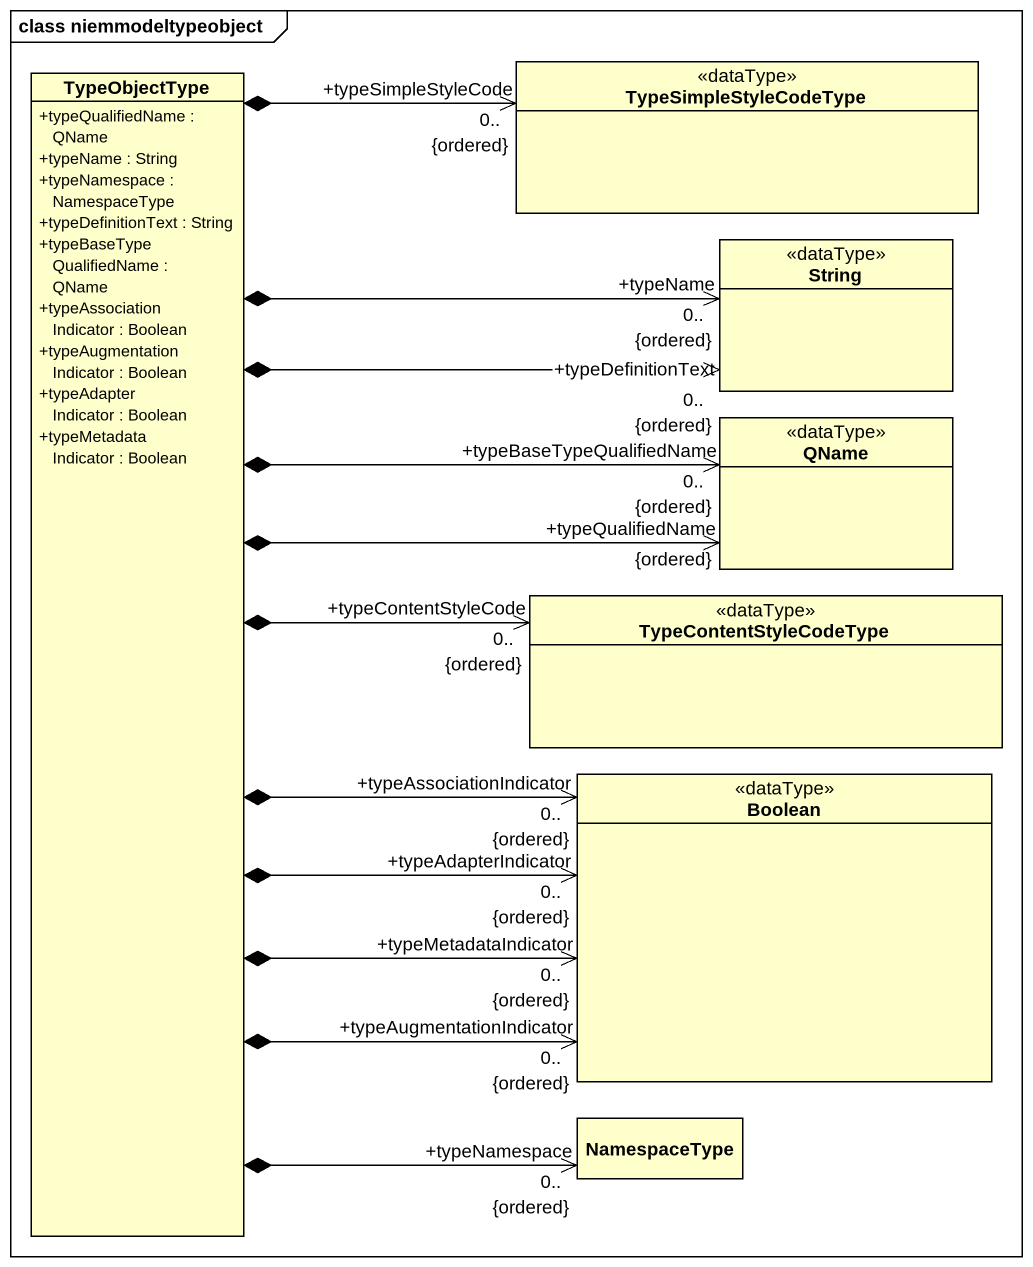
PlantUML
@startuml
mainframe class niemmodeltypeobject
hide circle
hide empty members
skinparam classAttributeIconSize 0
class TypeObjectType {
  +typeQualifiedName : QName
  +typeName : String
  +typeNamespace : NamespaceType
  +typeDefinitionText : String
  +typeBaseTypeQualifiedName : QName
  +typeAssociationIndicator : Boolean
  +typeAugmentationIndicator : Boolean
  +typeAdapterIndicator : Boolean
  +typeMetadataIndicator : Boolean
}
class TypeSimpleStyleCodeType <<dataType>>
class String <<dataType>>
class QName <<dataType>>
class TypeContentStyleCodeType <<dataType>>
class Boolean <<dataType>>
class NamespaceType
TypeObjectType *-up-> "+typeSimpleStyleCode\n0..\n{ordered}" TypeSimpleStyleCodeType
TypeObjectType *-right-> "+typeName\n0..\n{ordered}" String
TypeObjectType *--> "+typeNamespace\n0..\n{ordered}" NamespaceType
String "+typeDefinitionText\n0..\n{ordered}" <-left-* TypeObjectType
QName "+typeBaseTypeQualifiedName\n0..\n{ordered}" <-left-* TypeObjectType
QName "+typeQualifiedName\n{ordered}" <-left-* TypeObjectType
TypeContentStyleCodeType "+typeContentStyleCode\n0..\n{ordered}" <-left-* TypeObjectType
Boolean "+typeAssociationIndicator\n0..\n{ordered}" <-left-* TypeObjectType
Boolean "+typeMetadataIndicator\n0..\n{ordered}" <-left-* TypeObjectType
Boolean "+typeAugmentationIndicator\n0..\n{ordered}" <-left-* TypeObjectType
Boolean "+typeAdapterIndicator\n0..\n{ordered}" <-left-* TypeObjectType
@enduml
